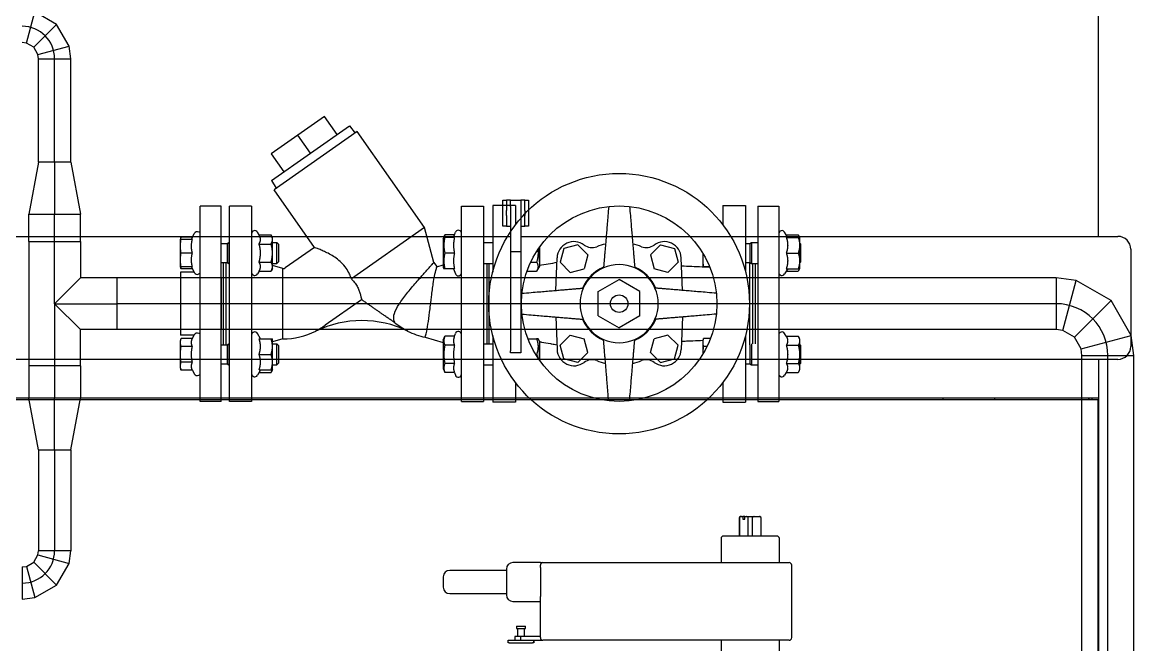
# Model space of a CAD drawing. Extents: x -681219 to -550379, y -242630 to -158199.
# Drawn here: x -577844 to -576986, y -225107 to -224626 of the extents above; entities that cross this region are included whole.
import ezdxf

# ---------------------------------------------------------------- set-up
doc = ezdxf.new("R2010")
doc.units = 0
doc.header["$LTSCALE"] = 1000
doc.linetypes.add('C2', pattern=[17, 14, -1, 1, -1])
doc.layers.get('0').update_dxf_attribs({"linetype": 'CONTINUOUS'})
for name, color, linetype in [('10', 1, 'CONTINUOUS'), ('24048800028', 7, 'CONTINUOUS'), ('C__USERS_YSV001_', 7, 'CONTINUOUS'), ('DOTE_油脂（绿）', 7, 'CONTINUOUS'), ('GZDH011001341', 7, 'CONTINUOUS'), ('GZDH011002691', 7, 'CONTINUOUS'), ('GZDH011002731', 7, 'CONTINUOUS'), ('GZDH011002781', 7, 'CONTINUOUS'), ('GZDH011002981', 7, 'CONTINUOUS'), ('GZDH011003011', 7, 'CONTINUOUS'), ('GZDH011003161', 7, 'CONTINUOUS'), ('GZDH011003171', 7, 'CONTINUOUS'), ('GZDH011031641', 7, 'CONTINUOUS'), ('PIPE-双管', 4, 'CONTINUOUS'), ('PIPE-油脂（绿）', 3, 'CONTINUOUS'), ('PIPE-给水', 3, 'CONTINUOUS'), ('SDZB011030081', 7, 'CONTINUOUS'), ('中心线', 4, 'C2')]:
    doc.layers.add(name, color=color, linetype=linetype)

# ---------------------------------------------------------------- blocks, each defined once
blk = doc.blocks.new('fushitu')
at = {"layer": '24048800028', "color": 7, "linetype": 'Continuous'}
for p, q in [((1701.6, -1406.5), (1660.6, -1406.5)), ((1658.6, -1408.5), (1658.6, -1427)), ((1703.6, -1427), (1703.6, -1408.5)), ((1492.87, -1433), (1449.1, -1433)), ((1492.87, -1432), (1492.87, -1452)), ((1519.1, -1427), (1497.87, -1427)), ((1519.1, -1427), (1504.1, -1427)), ((1519.1, -1427), (1521.1, -1427)), ((1519.1, -1430.82), (1519.1, -1429)), ((1519.1, -1430.82), (1519.1, -1442)), ((1521.1, -1427), (1524.1, -1427)), ((1524.1, -1427), (1662.65, -1427)), ((1662.65, -1427), (1663.19, -1427)), ((1663.19, -1427), (1708.63, -1427)), ((1708.63, -1427), (1711.1, -1427)), ((1713.1, -1485), (1713.1, -1429)), ((1444.1, -1438), (1444.1, -1446)), ((1519.1, -1442), (1519.1, -1453.18)), ((1449.1, -1451), (1492.87, -1451)), ((1497.87, -1457), (1519.1, -1457)), ((1519.1, -1485), (1519.1, -1453.18)), ((1500.6, -1476), (1507.6, -1476)), ((1500.6, -1476), (1500.6, -1478)), ((1507.6, -1478), (1507.6, -1476)), ((1504.1, -1484), (1499.23, -1484)), ((1499.23, -1484), (1499.23, -1487)), ((1500.6, -1478), (1507.6, -1478)), ((1501.41, -1478), (1501.41, -1484)), ((1519.1, -1484), (1504.1, -1484)), ((1504.1, -1487), (1504.1, -1484)), ((1506.79, -1484), (1506.79, -1478)), ((1494.1, -1489), (1494.1, -1487)), ((1494.1, -1487), (1495.1, -1487)), ((1495.1, -1489), (1494.1, -1489)), ((1495.1, -1487), (1513.1, -1487)), ((1495.1, -1489), (1513.1, -1489)), ((1513.1, -1487), (1514.1, -1487)), ((1514.1, -1489), (1513.1, -1489)), ((1514.1, -1487), (1521.1, -1487)), ((1514.1, -1489), (1514.1, -1487)), ((1514.1, -1487), (1514.1, -1489)), ((1514.1, -1489), (1514.1, -1489)), ((1524.1, -1487), (1521.1, -1487)), ((1662.65, -1487), (1524.1, -1487)), ((1658.6, -1487), (1658.6, -1497)), ((1663.19, -1487), (1662.65, -1487)), ((1708.63, -1487), (1663.19, -1487)), ((1703.6, -1497), (1703.6, -1487)), ((1711.1, -1487), (1708.63, -1487))]:
    blk.add_line(p, q, dxfattribs=at)
for centre, radius, start, end in [((1660.6, -1408.5), 2, 90, 180), ((1701.6, -1408.5), 2, 0, 90), ((1449.1, -1438), 5, 90, 180), ((1497.87, -1432), 5, 90, 180), ((1521.1, -1429), 2, 90, 180), ((1711.1, -1429), 2, 0, 90), ((1711.1, -1429), 2, 0, 90), ((1449.1, -1446), 5, 180, 270), ((1497.87, -1452), 5, 180, 270), ((1521.1, -1485), 2, 180, 270), ((1711.1, -1485), 2, 270, 0), ((1711.1, -1485), 2, 270, 0)]:
    blk.add_arc(centre, radius, start, end, dxfattribs=at)
at = {"layer": 'C__USERS_YSV001_', "color": 7, "linetype": 'Continuous'}
for p, q in [((1830, -1301), (1830, -1300)), ((1950, -1420), (1949.5, -1420))]:
    blk.add_line(p, q, dxfattribs=at)
at = {"layer": 'GZDH011001341', "color": 7, "linetype": 'Continuous'}
for p, q in [((1870, -1301), (1870, -1300)), ((1942, -1300), (1943, -1301)), ((1949.5, -1307.5), (1950, -1308)), ((1950, -1380), (1949.5, -1380))]:
    blk.add_line(p, q, dxfattribs=at)
at = {"layer": 'GZDH011002691', "color": 7, "linetype": 'Continuous'}
for p, q in [((50.5, -1301), (1949.5, -1301)), ((1949.5, -1301), (1949.5, -1307.8)), ((1949.5, -1307.8), (1949.5, -1800))]:
    blk.add_line(p, q, dxfattribs=at)
at = {"layer": 'GZDH011002731', "color": 7, "linetype": 'Continuous'}
for p, q in [((1490, -1155), (1490, -1147)), ((1490, -1147), (1493, -1147)), ((1496, -1147), (1493, -1147)), ((1493, -1147), (1493, -1155)), ((1507, -1147), (1504, -1147)), ((1507, -1147), (1510, -1147)), ((1507, -1155), (1507, -1147)), ((1510, -1147), (1510, -1155)), ((1490, -1159), (1490, -1155)), ((1493, -1159), (1493, -1155)), ((1507, -1155), (1507, -1159)), ((1510, -1155), (1510, -1159)), ((1490, -1167), (1490, -1159)), ((1493, -1167), (1490, -1167)), ((1493, -1159), (1493, -1167)), ((1493, -1167), (1496, -1167)), ((1504, -1167), (1507, -1167)), ((1507, -1167), (1507, -1159)), ((1510, -1167), (1507, -1167)), ((1510, -1159), (1510, -1167))]:
    blk.add_line(p, q, dxfattribs=at)
at = {"layer": 'GZDH011002781', "color": 7, "linetype": 'Continuous'}
blk.add_line((1950, -1175), (1950, -550), dxfattribs=at)
at = {"layer": 'GZDH011002981', "color": 7, "linetype": 'Continuous'}
for p, q in [((1950, -1270), (1950, -1295.5)), ((1950, -1295.5), (1950, -1300)), ((1950, -1300), (50, -1300))]:
    blk.add_line(p, q, dxfattribs=at)
at = {"layer": 'GZDH011003011', "color": 7, "linetype": 'Continuous'}
blk.add_line((1950, -1300), (1950, -1800), dxfattribs=at)
at = {"layer": 'GZDH011003161', "color": 7, "linetype": 'Continuous'}
for p, q in [((1496, -1152), (1496, -1147)), ((1496, -1147), (1504, -1147)), ((1504, -1147), (1504, -1152)), ((1496, -1152), (1496, -1187)), ((1504, -1152), (1504, -1187)), ((1496, -1187), (1496, -1263.39)), ((1504, -1187), (1496, -1187)), ((1504, -1187), (1504, -1263.39)), ((1496, -1265), (1496, -1263.39)), ((1504, -1265), (1496, -1265)), ((1504, -1263.39), (1504, -1265))]:
    blk.add_line(p, q, dxfattribs=at)
at = {"layer": 'GZDH011003171', "color": 7, "linetype": 'Continuous'}
for p, q in [((504, -1175), (1496, -1175)), ((1504, -1175), (1965, -1175)), ((1975, -1185), (1975, -1260)), ((1965, -1270), (35, -1270))]:
    blk.add_line(p, q, dxfattribs=at)
for centre, start, end in [((1965, -1185), 0, 90), ((1965, -1260), 270, 0)]:
    blk.add_arc(centre, 10, start, end, dxfattribs=at)
at = {"layer": 'GZDH011031641', "color": 7, "linetype": 'Continuous'}
for p, q in [((1945, -1301), (1945, -1300)), ((1950, -1303), (1949.5, -1303))]:
    blk.add_line(p, q, dxfattribs=at)
at = {"layer": 'SDZB011030081', "color": 7, "linetype": 'Continuous'}
for p, q in [((1672.6, -1392.5), (1672.6, -1406.5)), ((1672.74, -1392.5), (1672.74, -1406.5)), ((1674.25, -1391.5), (1673.6, -1391.5)), ((1674.25, -1391.5), (1675.44, -1391.5)), ((1676.86, -1391.5), (1675.44, -1391.5)), ((1675.44, -1391.5), (1675.44, -1393.5)), ((1675.44, -1393.5), (1676.86, -1393.5)), ((1676.86, -1391.5), (1678.05, -1391.5)), ((1676.86, -1393.5), (1676.86, -1391.5)), ((1678.05, -1391.5), (1684.15, -1391.5)), ((1679.56, -1406.5), (1679.56, -1392.5)), ((1682.64, -1392.5), (1682.64, -1406.5)), ((1684.15, -1391.5), (1687.95, -1391.5)), ((1687.95, -1391.5), (1688.6, -1391.5)), ((1689.46, -1406.5), (1689.46, -1392.5)), ((1689.6, -1406.5), (1689.6, -1392.5))]:
    blk.add_line(p, q, dxfattribs=at)
for centre, start, end in [((1673.6, -1392.5), 90, 180), ((1688.6, -1392.5), 0, 90)]:
    blk.add_arc(centre, 1, start, end, dxfattribs=at)
for points, knots in [([(1674.25, -1391.5), (1674.1, -1391.5), (1673.94, -1391.51), (1673.65, -1391.56), (1673.5, -1391.59), (1673.21, -1391.72), (1673.07, -1391.81), (1672.89, -1392.02), (1672.84, -1392.1), (1672.76, -1392.29), (1672.74, -1392.39), (1672.74, -1392.5)], [0, 0, 0, 0, 0.25, 0.25, 0.5, 0.5, 0.75, 0.75, 0.875, 0.875, 1, 1, 1, 1]), ([(1679.56, -1392.5), (1679.56, -1392.39), (1679.54, -1392.29), (1679.46, -1392.1), (1679.41, -1392.02), (1679.29, -1391.88), (1679.23, -1391.83), (1679.09, -1391.73), (1679.02, -1391.69), (1678.8, -1391.59), (1678.65, -1391.56), (1678.36, -1391.51), (1678.21, -1391.5), (1678.05, -1391.5)], [0, 0, 0, 0, 0.125, 0.125, 0.25, 0.25, 0.375, 0.375, 0.5, 0.5, 0.75, 0.75, 1, 1, 1, 1]), ([(1684.15, -1391.5), (1683.99, -1391.5), (1683.84, -1391.51), (1683.55, -1391.56), (1683.4, -1391.59), (1683.11, -1391.72), (1682.97, -1391.81), (1682.79, -1392.02), (1682.74, -1392.1), (1682.66, -1392.29), (1682.64, -1392.39), (1682.64, -1392.5)], [0, 0, 0, 0, 0.25, 0.25, 0.5, 0.5, 0.75, 0.75, 0.875, 0.875, 1, 1, 1, 1]), ([(1689.46, -1392.5), (1689.46, -1392.39), (1689.44, -1392.29), (1689.36, -1392.1), (1689.31, -1392.02), (1689.19, -1391.88), (1689.13, -1391.83), (1688.99, -1391.73), (1688.92, -1391.69), (1688.7, -1391.59), (1688.55, -1391.56), (1688.26, -1391.51), (1688.1, -1391.5), (1687.95, -1391.5)], [0, 0, 0, 0, 0.125, 0.125, 0.25, 0.25, 0.375, 0.375, 0.5, 0.5, 0.75, 0.75, 1, 1, 1, 1])]:
    blk.add_open_spline(points, degree=3, knots=knots, dxfattribs=at)
blk = doc.blocks.new('24SE')
at = {"layer": '10', "color": 0}
for p, q in [((-547972.48, -184390.59), (-547993.09, -184405.02)), ((-547962.67, -184404.6), (-547972.48, -184390.59)), ((-548013.38, -184440.11), (-547953.17, -184397.95)), ((-547947.09, -184402.29), (-548011.38, -184447.31)), ((-547953.17, -184397.95), (-547948.82, -184403.5)), ((-547895.18, -184476.42), (-547947.09, -184402.29)), ((-547993.09, -184405.02), (-548013.69, -184419.44)), ((-547983.27, -184419.03), (-547993.09, -184405.02)), ((-548013.69, -184419.44), (-548003.88, -184433.46)), ((-548013.38, -184440.11), (-548009.65, -184446.09)), ((-547980.26, -184491.75), (-548011.38, -184447.31)), ((-548068.43, -184610.71), (-548068.43, -184459.78)), ((-548052.33, -184459.78), (-548068.43, -184459.78)), ((-548052.33, -184610.71), (-548052.33, -184459.78)), ((-548045.79, -184610.71), (-548045.79, -184459.78)), ((-548028.68, -184459.78), (-548045.79, -184459.78)), ((-548028.68, -184459.78), (-548028.68, -184610.71)), ((-547866.68, -184610.71), (-547866.68, -184459.78)), ((-547866.68, -184459.78), (-547849.58, -184459.78)), ((-547849.58, -184459.78), (-547849.58, -184610.71)), ((-547842.53, -184459.28), (-547842.53, -184510.78)), ((-547824.92, -184459.28), (-547842.53, -184459.28)), ((-547824.92, -184459.28), (-547824.92, -184474.21)), ((-547664.94, -184459.28), (-547664.94, -184474.21)), ((-547664.94, -184459.28), (-547647.33, -184459.28)), ((-547647.33, -184459.28), (-547647.33, -184510.78)), ((-547637.77, -184459.78), (-547637.77, -184610.71)), ((-547637.77, -184459.78), (-547621.67, -184459.78)), ((-547621.67, -184459.78), (-547621.67, -184610.71)), ((-548075.15, -184485.55), (-548073.03, -184481)), ((-548068.43, -184480.01), (-548069.51, -184480.01)), ((-548022.9, -184482.17), (-548024.17, -184479.96)), ((-547895.18, -184476.42), (-547951.68, -184515.99)), ((-547887.97, -184503.33), (-547895.18, -184476.42)), ((-547872.8, -184484.04), (-547871.37, -184480.09)), ((-547866.68, -184480.01), (-547866.86, -184480.01)), ((-547614.81, -184484.04), (-547617.16, -184479.96)), ((-548083.62, -184485.55), (-548083.18, -184483.91)), ((-548083.62, -184490.83), (-548083.62, -184485.55)), ((-548074.39, -184483.91), (-548083.18, -184483.91)), ((-548074.39, -184485.55), (-548083.18, -184485.55)), ((-548052.33, -184488.68), (-548047.52, -184488.68)), ((-548047.52, -184488.68), (-548046.29, -184488.06)), ((-548047.52, -184488.68), (-548047.52, -184503.54)), ((-548046.29, -184488.06), (-548046.29, -184504.16)), ((-548046.29, -184488.06), (-548045.79, -184488.06)), ((-548022.9, -184482.17), (-548013.66, -184482.17)), ((-548022.9, -184489.14), (-548013.66, -184489.14)), ((-548012.58, -184484.04), (-548013.66, -184482.17)), ((-548012.58, -184485.66), (-548012.58, -184484.04)), ((-548012.58, -184496.11), (-548012.58, -184485.66)), ((-548012.58, -184488.06), (-548009.29, -184488.06)), ((-548009.29, -184504.16), (-548009.29, -184488.06)), ((-548008.05, -184489.3), (-548009.29, -184488.06)), ((-548008.05, -184489.3), (-548008.05, -184502.93)), ((-547880.87, -184485.25), (-547880.31, -184484.04)), ((-547880.87, -184485.25), (-547880.87, -184506.98)), ((-547880.31, -184484.04), (-547879.43, -184482.17)), ((-547880.31, -184484.04), (-547879.43, -184484.04)), ((-547872.12, -184482.17), (-547879.43, -184482.17)), ((-547872.12, -184484.04), (-547879.43, -184484.04)), ((-547849.58, -184488.06), (-547842.53, -184488.06)), ((-547776.94, -184489.72), (-547787.6, -184492.58)), ((-547769.13, -184497.52), (-547776.94, -184489.72)), ((-547720.73, -184497.52), (-547712.92, -184489.72)), ((-547712.92, -184489.72), (-547702.26, -184492.58)), ((-547647.33, -184488.68), (-547644.03, -184488.68)), ((-547644.03, -184488.68), (-547642.8, -184488.06)), ((-547644.03, -184488.68), (-547644.03, -184503.54)), ((-547642.8, -184488.06), (-547642.8, -184504.16)), ((-547642.8, -184488.06), (-547637.77, -184488.06)), ((-547615.89, -184482.17), (-547606.65, -184482.17)), ((-547615.89, -184484.04), (-547606.65, -184484.04)), ((-547605.57, -184484.04), (-547606.65, -184482.17)), ((-547605.57, -184484.04), (-547605.57, -184490.08)), ((-547604.56, -184489.3), (-547605.57, -184488.29)), ((-547605.57, -184490.08), (-547605.57, -184502.15)), ((-547604.56, -184502.93), (-547604.56, -184489.3)), ((-548083.62, -184501.4), (-548083.62, -184490.83)), ((-548074.39, -184496.11), (-548083.18, -184496.11)), ((-548012.58, -184506.57), (-548012.58, -184496.11)), ((-547980.26, -184491.75), (-548002.8, -184507.53)), ((-547872.12, -184496.11), (-547879.43, -184496.11)), ((-547806.51, -184491.62), (-547806.51, -184506.38)), ((-547806.31, -184502.93), (-547806.31, -184491.34)), ((-547787.6, -184492.58), (-547790.45, -184503.24)), ((-547769.13, -184497.52), (-547771.99, -184508.19)), ((-547720.73, -184497.52), (-547717.87, -184508.19)), ((-547702.26, -184492.58), (-547699.4, -184503.24)), ((-547680.13, -184501.4), (-547680.13, -184496.57)), ((-547615.89, -184496.11), (-547606.65, -184496.11)), ((-548083.62, -184506.68), (-548083.62, -184501.4)), ((-548083.62, -184506.68), (-548083.18, -184508.31)), ((-548074.39, -184506.68), (-548083.18, -184506.68)), ((-548075.15, -184506.68), (-548073.03, -184511.22)), ((-548052.33, -184503.54), (-548047.52, -184503.54)), ((-548050.31, -184566.95), (-548050.31, -184503.54)), ((-548048.3, -184566.95), (-548048.3, -184503.54)), ((-548047.52, -184503.54), (-548046.29, -184504.16)), ((-548046.29, -184504.16), (-548045.79, -184504.16)), ((-548022.9, -184503.08), (-548013.66, -184503.08)), ((-548012.58, -184504.16), (-548009.29, -184504.16)), ((-548004.53, -184508.08), (-548012.58, -184505.74)), ((-548012.58, -184508.19), (-548012.58, -184506.57)), ((-548008.05, -184502.93), (-548009.29, -184504.16)), ((-547887.97, -184503.33), (-547885.85, -184506.36)), ((-547885.62, -184506.66), (-547880.87, -184505.25)), ((-547880.87, -184506.98), (-547880.31, -184508.19)), ((-547849.58, -184504.16), (-547842.53, -184504.16)), ((-547847.06, -184504.16), (-547847.06, -184566.33)), ((-547845.55, -184504.16), (-547845.55, -184566.33)), ((-547813.2, -184503.08), (-547808.63, -184503.08)), ((-547806.51, -184506.38), (-547808.63, -184510.05)), ((-547806.31, -184502.93), (-547806.51, -184503.13)), ((-547793.86, -184524.98), (-547792.86, -184499.86)), ((-547790.45, -184503.24), (-547782.65, -184511.04)), ((-547699.4, -184503.24), (-547707.21, -184511.04)), ((-547695.99, -184524.98), (-547697, -184499.86)), ((-547680.13, -184506.68), (-547680.13, -184501.4)), ((-547680.13, -184506.68), (-547680.05, -184506.97)), ((-547675.08, -184506.68), (-547679.69, -184506.68)), ((-547647.33, -184503.54), (-547644.03, -184503.54)), ((-547644.31, -184503.54), (-547644.31, -184566.95)), ((-547644.03, -184503.54), (-547642.8, -184504.16)), ((-547642.8, -184504.16), (-547637.77, -184504.16)), ((-547642.04, -184504.16), (-547642.04, -184566.33)), ((-547639.78, -184504.16), (-547639.78, -184566.33)), ((-547605.57, -184502.15), (-547605.57, -184508.19)), ((-547604.56, -184502.93), (-547605.57, -184503.93)), ((-548083.52, -184510.94), (-548083.52, -184559.54)), ((-548073.16, -184510.94), (-548083.52, -184510.94)), ((-548083.52, -184510.94), (-548083.52, -184559.54)), ((-548074.39, -184508.31), (-548083.18, -184508.31)), ((-548068.43, -184512.21), (-548069.51, -184512.21)), ((-548022.9, -184510.05), (-548024.17, -184512.26)), ((-548022.9, -184510.05), (-548013.66, -184510.05)), ((-548012.58, -184508.19), (-548013.66, -184510.05)), ((-548004.53, -184562.41), (-548004.53, -184508.08)), ((-547879.43, -184508.19), (-547880.31, -184508.19)), ((-547872.12, -184508.19), (-547879.43, -184508.19)), ((-547872.8, -184508.19), (-547871.37, -184512.13)), ((-547866.68, -184512.21), (-547866.86, -184512.21)), ((-547816.07, -184510.05), (-547808.63, -184510.05)), ((-547782.65, -184511.04), (-547771.99, -184508.19)), ((-547707.21, -184511.04), (-547717.87, -184508.19)), ((-547614.81, -184508.19), (-547617.16, -184512.26)), ((-547615.89, -184508.19), (-547606.65, -184508.19)), ((-547615.89, -184510.05), (-547606.65, -184510.05)), ((-547605.57, -184508.19), (-547606.65, -184510.05)), ((-547761.03, -184525.95), (-547744.93, -184516.65)), ((-547728.83, -184525.95), (-547744.93, -184516.65)), ((-547943.76, -184532.16), (-547971.81, -184551.79)), ((-547761.03, -184544.54), (-547761.03, -184525.95)), ((-547728.83, -184544.54), (-547728.83, -184525.95)), ((-547793.86, -184545.51), (-547792.86, -184570.63)), ((-547761.03, -184544.54), (-547744.93, -184553.83)), ((-547728.83, -184544.54), (-547744.93, -184553.83)), ((-547695.99, -184545.51), (-547697, -184570.63)), ((-548068.43, -184558.28), (-548069.51, -184558.28)), ((-548021.82, -184562.3), (-548024.17, -184558.23)), ((-547979.21, -184556.52), (-547979.21, -184556.18)), ((-547908.24, -184556.12), (-547908.24, -184556.46)), ((-547872.12, -184560.43), (-547871.37, -184558.36)), ((-547615.89, -184560.43), (-547617.16, -184558.23)), ((-548083.62, -184563.81), (-548083.18, -184562.18)), ((-548083.62, -184565.23), (-548083.62, -184563.81)), ((-548083.62, -184574.38), (-548083.62, -184565.23)), ((-548073.16, -184559.54), (-548083.52, -184559.54)), ((-548074.39, -184562.18), (-548083.18, -184562.18)), ((-548074.39, -184562.18), (-548073.03, -184559.27)), ((-548052.33, -184566.95), (-548047.52, -184566.95)), ((-548047.52, -184566.95), (-548046.29, -184566.33)), ((-548047.52, -184566.95), (-548047.52, -184581.81)), ((-548046.29, -184566.33), (-548046.29, -184582.43)), ((-548046.29, -184566.33), (-548045.79, -184566.33)), ((-548022.9, -184562.3), (-548013.66, -184562.3)), ((-548012.58, -184568.34), (-548012.58, -184562.3)), ((-548004.53, -184562.41), (-548012.58, -184564.75)), ((-548012.58, -184566.33), (-548009.29, -184566.33)), ((-548009.29, -184582.43), (-548009.29, -184566.33)), ((-548008.05, -184567.56), (-548009.29, -184566.33)), ((-548008.05, -184567.56), (-548008.05, -184581.19)), ((-547894.68, -184561.14), (-547880.87, -184565.24)), ((-547880.87, -184563.51), (-547879.43, -184560.43)), ((-547880.87, -184563.51), (-547880.87, -184585.24)), ((-547872.12, -184560.43), (-547879.43, -184560.43)), ((-547872.12, -184567.41), (-547879.43, -184567.41)), ((-547849.58, -184566.33), (-547842.53, -184566.33)), ((-547842.53, -184559.71), (-547842.53, -184611.21)), ((-547815.38, -184562.3), (-547808.63, -184562.3)), ((-547807.56, -184562.3), (-547808.63, -184562.3)), ((-547806.51, -184564.11), (-547807.56, -184562.3)), ((-547806.51, -184564.11), (-547806.51, -184578.87)), ((-547806.31, -184567.56), (-547806.51, -184567.36)), ((-547806.31, -184579.15), (-547806.31, -184567.56)), ((-547790.45, -184567.25), (-547782.65, -184559.45)), ((-547787.6, -184577.91), (-547790.45, -184567.25)), ((-547782.65, -184559.45), (-547771.99, -184562.3)), ((-547769.13, -184572.97), (-547771.99, -184562.3)), ((-547720.73, -184572.97), (-547717.87, -184562.3)), ((-547707.21, -184559.45), (-547717.87, -184562.3)), ((-547699.4, -184567.25), (-547707.21, -184559.45)), ((-547702.26, -184577.91), (-547699.4, -184567.25)), ((-547680.13, -184563.81), (-547679.69, -184562.18)), ((-547680.13, -184565.23), (-547680.13, -184563.81)), ((-547680.13, -184573.92), (-547680.13, -184565.23)), ((-547674.43, -184562.18), (-547679.69, -184562.18)), ((-547647.33, -184559.71), (-547647.33, -184611.21)), ((-547644.03, -184566.95), (-547644.03, -184581.81)), ((-547642.8, -184566.33), (-547642.8, -184582.43)), ((-547615.89, -184560.43), (-547606.65, -184560.43)), ((-547615.89, -184567.41), (-547606.65, -184567.41)), ((-547605.57, -184562.3), (-547606.65, -184560.43)), ((-547605.57, -184562.3), (-547605.57, -184563.92)), ((-547605.57, -184563.92), (-547605.57, -184574.38)), ((-547604.56, -184567.56), (-547605.57, -184566.56)), ((-547604.56, -184581.19), (-547604.56, -184567.56)), ((-548083.62, -184583.53), (-548083.62, -184574.38)), ((-548074.39, -184568.28), (-548083.18, -184568.28)), ((-548022.9, -184574.38), (-548013.66, -184574.38)), ((-548012.58, -184580.41), (-548012.58, -184568.34)), ((-547809.46, -184574.38), (-547808.63, -184574.38)), ((-547769.13, -184572.97), (-547776.94, -184580.77)), ((-547720.73, -184572.97), (-547712.92, -184580.77)), ((-547677.08, -184568.28), (-547679.69, -184568.28)), ((-547605.57, -184574.38), (-547605.57, -184584.83)), ((-548083.62, -184584.94), (-548083.62, -184583.53)), ((-548074.39, -184580.48), (-548083.18, -184580.48)), ((-548052.33, -184581.81), (-548047.52, -184581.81)), ((-548047.52, -184581.81), (-548046.29, -184582.43)), ((-548046.29, -184582.43), (-548045.79, -184582.43)), ((-548012.58, -184586.45), (-548012.58, -184580.41)), ((-548012.58, -184582.43), (-548009.29, -184582.43)), ((-548008.05, -184581.19), (-548009.29, -184582.43)), ((-547872.12, -184581.35), (-547879.43, -184581.35)), ((-547849.58, -184582.43), (-547842.53, -184582.43)), ((-547776.94, -184580.77), (-547787.6, -184577.91)), ((-547712.92, -184580.77), (-547702.26, -184577.91)), ((-547647.33, -184581.81), (-547644.03, -184581.81)), ((-547644.03, -184581.81), (-547642.8, -184582.43)), ((-547642.8, -184582.43), (-547637.77, -184582.43)), ((-547615.89, -184581.35), (-547606.65, -184581.35)), ((-547604.56, -184581.19), (-547605.57, -184582.2)), ((-547605.57, -184584.83), (-547605.57, -184586.45)), ((-548083.62, -184584.94), (-548083.18, -184586.58)), ((-548074.39, -184586.58), (-548083.18, -184586.58)), ((-548074.39, -184586.58), (-548073.03, -184589.48)), ((-548068.43, -184590.48), (-548069.51, -184590.48)), ((-548021.82, -184586.45), (-548024.17, -184590.53)), ((-548022.9, -184586.45), (-548013.66, -184586.45)), ((-548022.9, -184588.32), (-548013.66, -184588.32)), ((-548012.58, -184586.45), (-548013.66, -184588.32)), ((-547880.87, -184585.24), (-547879.43, -184588.32)), ((-547872.12, -184588.32), (-547879.43, -184588.32)), ((-547872.12, -184588.32), (-547871.37, -184590.4)), ((-547615.89, -184588.32), (-547617.16, -184590.53)), ((-547615.89, -184588.32), (-547606.65, -184588.32)), ((-547605.57, -184586.45), (-547606.65, -184588.32)), ((-547824.92, -184596.28), (-547824.92, -184611.21)), ((-547664.94, -184596.28), (-547664.94, -184611.21)), ((-548052.33, -184610.71), (-548068.43, -184610.71)), ((-548028.68, -184610.71), (-548045.79, -184610.71)), ((-547866.68, -184610.71), (-547849.58, -184610.71)), ((-547824.92, -184611.21), (-547842.53, -184611.21)), ((-547664.94, -184611.21), (-547647.33, -184611.21)), ((-547637.77, -184610.71), (-547621.67, -184610.71))]:
    blk.add_line(p, q, dxfattribs=at)
for radius in [100.62, 75.47, 6.79]:
    blk.add_circle((-547744.93, -184535.24), radius, dxfattribs=at)
for centre, radius, start, end in [((-548070.84, -184482.03), 2.41, 56.44269, 155), ((-548026.27, -184481.17), 2.41, 30, 180), ((-547869.1, -184480.92), 2.41, 22.02431, 160), ((-547619.25, -184481.17), 2.41, 30, 180), ((-547779.79, -184500.38), 13.08, 53.13617, 177.71864), ((-547765.91, -184481.87), 10.06, 233.13617, 291.45637), ((-547744.93, -184535.24), 47.29, 102.83758, 111.45637), ((-547744.93, -184535.24), 47.29, 68.54363, 77.16242), ((-547723.95, -184481.87), 10.06, 248.54363, 306.86383), ((-547710.07, -184500.38), 13.08, 2.28136, 126.86383), ((-548004.53, -184505.06), 3.02, 270, 305), ((-547882.55, -184504.05), 4.02, 215, 220.37785), ((-547744.93, -184535.24), 30.69, 113.0708, 156.9292), ((-547744.93, -184535.24), 30.19, 113.57818, 156.42182), ((-547744.93, -184535.24), 30.19, 66.42182, 113.57818), ((-547744.93, -184535.24), 30.69, 23.0708, 66.9292), ((-547744.93, -184535.24), 30.19, 23.57818, 66.42182), ((-548070.84, -184510.2), 2.41, 205, 303.55731), ((-548026.27, -184511.05), 2.41, 180, 330), ((-547869.1, -184511.31), 2.41, 200, 337.97569), ((-547619.25, -184511.05), 2.41, 180, 330), ((-547744.93, -184535.24), 30.19, 156.42182, 203.57818), ((-547744.93, -184535.24), 30.19, 336.42182, 23.57818), ((-547943.66, -184628.74), 80.5, 63.89203, 116.20477), ((-547882.55, -184504.05), 58.06, 232.63052, 243.74696), ((-547744.93, -184535.24), 30.69, 203.0708, 246.9292), ((-547744.93, -184535.24), 30.19, 203.57818, 246.42182), ((-547744.93, -184535.24), 30.69, 293.0708, 336.9292), ((-547744.93, -184535.24), 30.19, 293.57818, 336.42182), ((-548070.84, -184560.29), 2.41, 56.44269, 155), ((-548026.27, -184559.44), 2.41, 30, 180), ((-548004.53, -184505.06), 57.35, 270, 296.20477), ((-548004.53, -184505.06), 57.05, 296.35304, 305), ((-547882.55, -184504.05), 58.36, 243.89203, 258.01116), ((-547869.1, -184559.18), 2.41, 0, 160), ((-547619.25, -184559.44), 2.41, 30, 180), ((-547744.93, -184535.24), 30.19, 246.42182, 293.57818), ((-547779.79, -184570.11), 13.08, 182.28136, 306.86383), ((-547710.07, -184570.11), 13.08, 233.13617, 357.71864), ((-547765.91, -184588.62), 10.06, 68.54363, 126.86383), ((-547744.93, -184535.24), 47.29, 248.54363, 257.16242), ((-547744.93, -184535.24), 47.29, 282.83758, 291.45637), ((-547723.95, -184588.62), 10.06, 53.13617, 111.45637), ((-548070.84, -184588.46), 2.41, 205, 303.55731), ((-548026.27, -184589.32), 2.41, 180, 330), ((-547869.1, -184589.57), 2.41, 200, 0), ((-547619.25, -184589.32), 2.41, 180, 330)]:
    blk.add_arc(centre, radius, start, end, dxfattribs=at)
for points, weights in [([(-547752.98, -184460.21), (-547755.85, -184494.04), (-547757, -184507.58)], [1.02744984684, 1.26950365713, 1.2509960118]), ([(-547736.88, -184460.21), (-547734, -184494.04), (-547732.85, -184507.58)], [1.02740153488, 1.26945956516, 1.25096793703]), ([(-548083.18, -184485.55), (-548083.62, -184485.55), (-548083.62, -184485.55)], [1, 1.0379548493, 1]), ([(-548083.62, -184490.83), (-548083.62, -184488.38), (-548083.18, -184485.55)], [1, 1.0379548493, 1]), ([(-548083.52, -184485.55), (-548083.41, -184484.77), (-548083.18, -184483.91)], [1.01895290532, 1.01965956375, 1]), ([(-548074.39, -184496.11), (-548075.81, -184490.83), (-548074.39, -184485.55)], [1.12773526988, 1.30219652328, 1.12773526988]), ([(-548021.82, -184485.66), (-548021.82, -184484.04), (-548022.9, -184482.17)], [1, 1.05584498541, 1.0347689745]), ([(-548022.9, -184489.14), (-548021.82, -184487.27), (-548021.82, -184485.66)], [1.0347689745, 1.05584498541, 1]), ([(-548021.82, -184496.11), (-548021.82, -184492.88), (-548022.9, -184489.14)], [1, 1.05584498541, 1.0347689745]), ([(-548012.58, -184485.66), (-548012.58, -184484.04), (-548013.66, -184482.17)], [1, 1.0379548493, 1]), ([(-548013.66, -184489.14), (-548012.58, -184487.27), (-548012.58, -184485.66)], [1, 1.0379548493, 1]), ([(-548012.58, -184496.11), (-548012.58, -184492.88), (-548013.66, -184489.14)], [1, 1.0379548493, 1]), ([(-547879.43, -184484.04), (-547881.06, -184490.08), (-547879.43, -184496.11)], [1, 1.15470053838, 1]), ([(-547879.43, -184482.17), (-547879.89, -184483.15), (-547880.11, -184484.04)], [1, 1.03934546673, 1.0586772248]), ([(-547872.12, -184484.04), (-547873.39, -184490.08), (-547872.12, -184496.11)], [1.0798425677, 1.24689479429, 1.0798425677]), ([(-547615.89, -184484.04), (-547614.81, -184487.27), (-547614.81, -184490.08)], [1.0347689745, 1.05584498541, 1]), ([(-547614.81, -184490.08), (-547614.81, -184492.88), (-547615.89, -184496.11)], [1, 1.05584498541, 1.0347689745]), ([(-547606.65, -184482.17), (-547606.08, -184483.15), (-547605.82, -184484.04)], [1, 1.01965956375, 1.01895290532]), ([(-547606.65, -184484.04), (-547605.57, -184487.27), (-547605.57, -184490.08)], [1, 1.0379548493, 1]), ([(-547605.57, -184484.04), (-547605.57, -184484.04), (-547606.65, -184484.04)], [1, 1.0379548493, 1]), ([(-547605.57, -184490.08), (-547605.57, -184492.88), (-547606.65, -184496.11)], [1, 1.0379548493, 1]), ([(-548083.18, -184496.11), (-548083.62, -184493.28), (-548083.62, -184490.83)], [1, 1.0379548493, 1]), ([(-548083.62, -184501.4), (-548083.62, -184498.94), (-548083.18, -184496.11)], [1, 1.0379548493, 1]), ([(-548074.39, -184506.68), (-548075.81, -184501.4), (-548074.39, -184496.11)], [1.12773526988, 1.30219652328, 1.12773526988]), ([(-548022.9, -184503.08), (-548021.82, -184499.35), (-548021.82, -184496.11)], [1.0347689745, 1.05584498541, 1]), ([(-548013.66, -184503.08), (-548012.58, -184499.35), (-548012.58, -184496.11)], [1, 1.0379548493, 1]), ([(-547879.43, -184496.11), (-547881.06, -184502.15), (-547879.43, -184508.19)], [1, 1.15470053838, 1]), ([(-547872.12, -184496.11), (-547873.39, -184502.15), (-547872.12, -184508.19)], [1.0798425677, 1.24689479429, 1.0798425677]), ([(-547807.73, -184493.4), (-547807.15, -184497.95), (-547808.63, -184503.08)], [1.06406060132, 1.10941207493, 1]), ([(-547680.13, -184501.4), (-547680.13, -184499.34), (-547679.83, -184497.07)], [1, 1.03157678824, 1.01061254028]), ([(-547615.89, -184496.11), (-547614.81, -184499.35), (-547614.81, -184502.15)], [1.0347689745, 1.05584498541, 1]), ([(-547606.65, -184496.11), (-547605.57, -184499.35), (-547605.57, -184502.15)], [1, 1.0379548493, 1]), ([(-548083.18, -184506.68), (-548083.62, -184503.85), (-548083.62, -184501.4)], [1, 1.0379548493, 1]), ([(-548083.62, -184506.68), (-548083.62, -184506.68), (-548083.18, -184506.68)], [1, 1.0379548493, 1]), ([(-548083.18, -184508.31), (-548083.41, -184507.45), (-548083.52, -184506.68)], [1, 1.01965956375, 1.01895290532]), ([(-548021.82, -184506.57), (-548021.82, -184504.95), (-548022.9, -184503.08)], [1, 1.05584498541, 1.0347689745]), ([(-548022.9, -184510.05), (-548021.82, -184508.19), (-548021.82, -184506.57)], [1.0347689745, 1.05584498541, 1]), ([(-548012.58, -184506.57), (-548012.58, -184504.95), (-548013.66, -184503.08)], [1, 1.0379548493, 1]), ([(-548013.66, -184510.05), (-548012.58, -184508.19), (-548012.58, -184506.57)], [1, 1.0379548493, 1]), ([(-547808.63, -184503.08), (-547806.62, -184506.57), (-547808.63, -184510.05)], [1, 1.15470053838, 1]), ([(-547679.69, -184506.68), (-547680.13, -184503.85), (-547680.13, -184501.4)], [1, 1.0379548493, 1]), ([(-547680.13, -184506.68), (-547680.13, -184506.68), (-547679.69, -184506.68)], [1, 1.0379548493, 1]), ([(-547679.98, -184506.97), (-547680.01, -184506.82), (-547680.03, -184506.68)], [1.01848330075, 1.01908749548, 1.01895290532]), ([(-547614.81, -184502.15), (-547614.81, -184504.95), (-547615.89, -184508.19)], [1, 1.05584498541, 1.0347689745]), ([(-547605.57, -184502.15), (-547605.57, -184504.95), (-547606.65, -184508.19)], [1, 1.0379548493, 1]), ([(-547606.65, -184508.19), (-547605.57, -184508.19), (-547605.57, -184508.19)], [1, 1.0379548493, 1]), ([(-547605.82, -184508.19), (-547606.08, -184509.07), (-547606.65, -184510.05)], [1.01895290532, 1.01965956375, 1]), ([(-547819.96, -184527.19), (-547786.13, -184524.32), (-547772.6, -184523.17)], [1.02740153486, 1.26945956515, 1.25096793702]), ([(-547669.89, -184527.19), (-547703.73, -184524.32), (-547717.26, -184523.17)], [1.02740153486, 1.26945956515, 1.25096793702]), ([(-547917.79, -184550.2), (-547928.18, -184543.01), (-547943.76, -184532.16)], [1.12861012773, 1.15456457929, 1.1340774817]), ([(-547819.96, -184543.3), (-547786.13, -184546.17), (-547772.6, -184547.32)], [1.02744984682, 1.26950365711, 1.25099601179]), ([(-547669.89, -184543.3), (-547703.73, -184546.17), (-547717.26, -184547.32)], [1.02740153486, 1.26945956515, 1.25096793702]), ([(-548083.62, -184565.23), (-548083.62, -184563.81), (-548083.18, -184562.18)], [1, 1.0379548493, 1]), ([(-548083.18, -184568.28), (-548083.62, -184566.64), (-548083.62, -184565.23)], [1, 1.0379548493, 1]), ([(-548074.39, -184568.28), (-548075.81, -184565.23), (-548074.39, -184562.18)], [1.12773526988, 1.30219652328, 1.12773526988]), ([(-548021.82, -184568.34), (-548021.82, -184565.54), (-548022.9, -184562.3)], [1, 1.05584498541, 1.0347689745]), ([(-548012.58, -184568.34), (-548012.58, -184565.54), (-548013.66, -184562.3)], [1, 1.0379548493, 1]), ([(-548013.66, -184562.3), (-548012.58, -184562.3), (-548012.58, -184562.3)], [1, 1.0379548493, 1]), ([(-547879.43, -184560.43), (-547881.06, -184563.92), (-547879.43, -184567.41)], [1, 1.15470053838, 1]), ([(-547879.43, -184567.41), (-547881.06, -184574.38), (-547879.43, -184581.35)], [1, 1.15470053838, 1]), ([(-547872.12, -184560.43), (-547873.39, -184563.92), (-547872.12, -184567.41)], [1.0798425677, 1.24689479429, 1.0798425677]), ([(-547872.12, -184567.41), (-547873.39, -184574.38), (-547872.12, -184581.35)], [1.0798425677, 1.24689479429, 1.0798425677]), ([(-547808.63, -184562.3), (-547806.62, -184568.34), (-547808.63, -184574.38)], [1, 1.15470053838, 1]), ([(-547752.98, -184610.28), (-547755.85, -184576.45), (-547757, -184562.91)], [1.02740153486, 1.26945956515, 1.25096793702]), ([(-547736.88, -184610.28), (-547734, -184576.45), (-547732.85, -184562.91)], [1.02740153487, 1.26945956515, 1.25096793702]), ([(-547680.13, -184565.23), (-547680.13, -184563.81), (-547679.69, -184562.18)], [1, 1.0379548493, 1]), ([(-547679.69, -184568.28), (-547680.13, -184566.64), (-547680.13, -184565.23)], [1, 1.0379548493, 1]), ([(-547615.89, -184560.43), (-547614.81, -184562.3), (-547614.81, -184563.92)], [1.0347689745, 1.05584498541, 1]), ([(-547614.81, -184563.92), (-547614.81, -184565.54), (-547615.89, -184567.41)], [1, 1.05584498541, 1.0347689745]), ([(-547615.89, -184567.41), (-547614.81, -184571.14), (-547614.81, -184574.38)], [1.0347689745, 1.05584498541, 1]), ([(-547606.65, -184560.43), (-547605.57, -184562.3), (-547605.57, -184563.92)], [1, 1.0379548493, 1]), ([(-547605.57, -184563.92), (-547605.57, -184565.54), (-547606.65, -184567.41)], [1, 1.0379548493, 1]), ([(-547606.65, -184567.41), (-547605.57, -184571.14), (-547605.57, -184574.38)], [1, 1.0379548493, 1]), ([(-548083.62, -184574.38), (-548083.62, -184571.55), (-548083.18, -184568.28)], [1, 1.0379548493, 1]), ([(-548083.18, -184580.48), (-548083.62, -184577.21), (-548083.62, -184574.38)], [1, 1.0379548493, 1]), ([(-548074.39, -184580.48), (-548075.81, -184574.38), (-548074.39, -184568.28)], [1.12773526988, 1.30219652328, 1.12773526988]), ([(-548022.9, -184574.38), (-548021.82, -184571.14), (-548021.82, -184568.34)], [1.0347689745, 1.05584498541, 1]), ([(-548021.82, -184580.41), (-548021.82, -184577.61), (-548022.9, -184574.38)], [1, 1.05584498541, 1.0347689745]), ([(-548013.66, -184574.38), (-548012.58, -184571.14), (-548012.58, -184568.34)], [1, 1.0379548493, 1]), ([(-548012.58, -184580.41), (-548012.58, -184577.61), (-548013.66, -184574.38)], [1, 1.0379548493, 1]), ([(-547808.63, -184574.38), (-547808.23, -184575.6), (-547807.98, -184576.72)], [1, 1.02781591026, 1.04562894823]), ([(-547680.13, -184573.92), (-547680.1, -184571.3), (-547679.69, -184568.28)], [1.00546783202, 1.03498921019, 1]), ([(-547614.81, -184574.38), (-547614.81, -184577.61), (-547615.89, -184581.35)], [1, 1.05584498541, 1.0347689745]), ([(-547605.57, -184574.38), (-547605.57, -184577.61), (-547606.65, -184581.35)], [1, 1.0379548493, 1]), ([(-548083.62, -184583.53), (-548083.62, -184582.11), (-548083.18, -184580.48)], [1, 1.0379548493, 1]), ([(-548083.18, -184586.58), (-548083.62, -184584.94), (-548083.62, -184583.53)], [1, 1.0379548493, 1]), ([(-548074.39, -184586.58), (-548075.81, -184583.53), (-548074.39, -184580.48)], [1.12773526988, 1.30219652328, 1.12773526988]), ([(-548022.9, -184586.45), (-548021.82, -184583.22), (-548021.82, -184580.41)], [1.0347689745, 1.05584498541, 1]), ([(-548013.66, -184586.45), (-548012.58, -184583.22), (-548012.58, -184580.41)], [1, 1.0379548493, 1]), ([(-547879.43, -184581.35), (-547881.06, -184584.83), (-547879.43, -184588.32)], [1, 1.15470053838, 1]), ([(-547872.12, -184581.35), (-547873.39, -184584.83), (-547872.12, -184588.32)], [1.0798425677, 1.24689479429, 1.0798425677]), ([(-547615.89, -184581.35), (-547614.81, -184583.22), (-547614.81, -184584.83)], [1.0347689745, 1.05584498541, 1]), ([(-547614.81, -184584.83), (-547614.81, -184586.45), (-547615.89, -184588.32)], [1, 1.05584498541, 1.0347689745]), ([(-547606.65, -184581.35), (-547605.57, -184583.22), (-547605.57, -184584.83)], [1, 1.0379548493, 1]), ([(-547605.57, -184584.83), (-547605.57, -184586.45), (-547606.65, -184588.32)], [1, 1.0379548493, 1]), ([(-548013.66, -184588.32), (-548013.09, -184587.33), (-548012.83, -184586.45)], [1, 1.01965956375, 1.01895290532]), ([(-548012.58, -184586.45), (-548012.58, -184586.45), (-548013.66, -184586.45)], [1, 1.0379548493, 1])]:
    blk.add_rational_spline(points, weights, degree=2, dxfattribs=at)
for points, knots in [([(-547951.68, -184515.99), (-547952.07, -184514.8), (-547952.53, -184513.61), (-547953.8, -184510.8), (-547954.7, -184509.21), (-547955.73, -184507.74), (-547956.76, -184506.27), (-547957.95, -184504.88), (-547960.54, -184502.34), (-547961.93, -184501.19), (-547964.78, -184499.15), (-547966.23, -184498.24), (-547969.02, -184496.66), (-547970.36, -184495.97), (-547972.79, -184494.81), (-547973.96, -184494.28), (-547976.1, -184493.37), (-547977.06, -184492.98), (-547978.63, -184492.36), (-547979.24, -184492.13), (-547980.06, -184491.82), (-547980.26, -184491.75), (-547980.26, -184491.75)], [-0.912094, -0.912094, -0.912094, -0.912094, -0.535593, -0.535593, 0, 0, 0, 0.535593, 0.535593, 1.071186, 1.071186, 1.606779, 1.606779, 2.142372, 2.142372, 2.670765, 2.670765, 3.199158, 3.199158, 3.727551, 3.727551, 4.255944, 4.255944, 4.255944, 4.255944]), ([(-547898.42, -184515.16), (-547897.62, -184514.24), (-547896.84, -184513.36), (-547895.09, -184511.37), (-547894.16, -184510.31), (-547892.52, -184508.46), (-547891.76, -184507.6), (-547890.42, -184506.09), (-547889.84, -184505.43), (-547888.9, -184504.38), (-547888.55, -184503.98), (-547888.08, -184503.46), (-547887.97, -184503.33), (-547887.97, -184503.33)], [5.336483, 5.336483, 5.336483, 5.336483, 5.714412, 5.714412, 6.239188, 6.239188, 6.746799, 6.746799, 7.25441, 7.25441, 7.762021, 7.762021, 8.269631, 8.269631, 8.269631, 8.269631]), ([(-547890.14, -184532.73), (-547889.97, -184531.33), (-547889.8, -184529.93), (-547889.17, -184524.93), (-547888.71, -184521.51), (-547887.77, -184515.42), (-547887.29, -184512.82), (-547886.45, -184509.21), (-547886.09, -184508.01), (-547885.74, -184506.97), (-547885.66, -184506.76), (-547885.62, -184506.67), (-547885.62, -184506.66), (-547885.62, -184506.66)], [-12.735481, -12.735481, -12.735481, -12.735481, -12.311293, -12.311293, -11.201489, -11.201489, -10.08345, -10.08345, -9.168735, -9.168735, -8.70156, -8.70156, -8.585394, -8.585394, -8.585394, -8.585394]), ([(-547674.9, -184507.12), (-547676.2, -184507.09), (-547677.48, -184507.05), (-547684.28, -184506.84), (-547689.56, -184506.61), (-547695.43, -184506.34), (-547696.08, -184506.31), (-547696.74, -184506.28)], [1.009791, 1.009791, 1.009791, 1.009791, 1.412289, 1.412289, 3.172473, 3.172473, 3.394377, 3.394377, 3.394377, 3.394377]), ([(-547951.68, -184515.99), (-547951.36, -184516.31), (-547951.05, -184516.64), (-547949.83, -184517.99), (-547949, -184519.07), (-547947.59, -184521.22), (-547946.99, -184522.3), (-547946.02, -184524.34), (-547945.63, -184525.31), (-547945, -184527.08), (-547944.74, -184527.96), (-547944.31, -184529.53), (-547944.15, -184530.22), (-547943.91, -184531.34), (-547943.83, -184531.78), (-547943.77, -184532.09), (-547943.76, -184532.13), (-547943.76, -184532.16)], [10.814798, 10.814798, 10.814798, 10.814798, 10.953577, 10.953577, 11.380402, 11.380402, 11.807227, 11.807227, 12.234052, 12.234052, 12.678446, 12.678446, 13.12284, 13.12284, 13.567235, 13.567235, 13.619915, 13.619915, 13.619915, 13.619915]), ([(-547917.79, -184550.2), (-547918.31, -184549.51), (-547918.67, -184548.75), (-547919.19, -184546.41), (-547919.01, -184544.69), (-547917.68, -184540.56), (-547916.42, -184538.14), (-547913.1, -184532.9), (-547911.06, -184530.14), (-547906.55, -184524.49), (-547904.11, -184521.66), (-547900.55, -184517.58), (-547899.44, -184516.33), (-547898.42, -184515.16)], [0.463945, 0.463945, 0.463945, 0.463945, 0.995473, 0.995473, 1.936732, 1.936732, 2.996887, 2.996887, 4.067826, 4.067826, 5.171533, 5.171533, 5.728461, 5.728461, 5.728461, 5.728461]), ([(-547894.68, -184561.14), (-547894.68, -184561.14), (-547894.54, -184560.74), (-547894.09, -184559.16), (-547893.8, -184557.99), (-547893.09, -184554.49), (-547892.66, -184551.98), (-547891.81, -184546.09), (-547891.38, -184542.78), (-547890.88, -184538.78), (-547890.82, -184538.27), (-547890.76, -184537.76)], [-17.152955, -17.152955, -17.152955, -17.152955, -16.333077, -16.333077, -15.512916, -15.512916, -14.46252, -14.46252, -13.398036, -13.398036, -13.242346, -13.242346, -13.242346, -13.242346])]:
    blk.add_open_spline(points, degree=3, knots=knots, dxfattribs=at)
for points in [[(-547793.01, -184503.45), (-547797.45, -184504.36), (-547801.92, -184505.17), (-547806.51, -184505.82)], [(-547890.76, -184537.76), (-547890.55, -184536.09), (-547890.35, -184534.41), (-547890.14, -184532.73)], [(-547806.51, -184564.67), (-547806.32, -184564.7), (-547806.13, -184564.73), (-547805.94, -184564.75)], [(-547805.94, -184564.75), (-547805.58, -184564.8), (-547805.23, -184564.86), (-547804.88, -184564.91)], [(-547804.88, -184564.91), (-547802.56, -184565.26), (-547800.27, -184565.65), (-547798, -184566.07)], [(-547798, -184566.07), (-547797.64, -184566.13), (-547797.29, -184566.2), (-547796.94, -184566.26)], [(-547796.94, -184566.26), (-547795.64, -184566.51), (-547794.35, -184566.76), (-547793.06, -184567.03)], [(-547793.06, -184567.03), (-547793.04, -184567.03), (-547793.02, -184567.04), (-547793.01, -184567.04)], [(-547696.74, -184564.21), (-547696.49, -184564.2), (-547696.23, -184564.19), (-547695.98, -184564.18)], [(-547695.98, -184564.18), (-547695.68, -184564.16), (-547695.39, -184564.15), (-547695.09, -184564.14)], [(-547695.09, -184564.14), (-547694.37, -184564.1), (-547693.64, -184564.07), (-547692.92, -184564.03)], [(-547692.92, -184564.03), (-547692.4, -184564.01), (-547691.89, -184563.99), (-547691.38, -184563.96)], [(-547691.38, -184563.96), (-547690.56, -184563.93), (-547689.75, -184563.89), (-547688.93, -184563.86)], [(-547688.93, -184563.86), (-547688.6, -184563.84), (-547688.26, -184563.83), (-547687.93, -184563.81)], [(-547687.93, -184563.81), (-547685.37, -184563.71), (-547682.73, -184563.6), (-547680.05, -184563.52)]]:
    blk.add_open_spline(points, degree=3, dxfattribs=at)
at = {"layer": 'PIPE-双管', "color": 4}
blk.add_line((-548052.33, -184515.24), (-548052.33, -184555.24), dxfattribs=at)
at = {"layer": 'PIPE-给水', "color": 3}
for p, q in [((-548052.33, -184555.24, 1600), (-548052.33, -184515.24, 1600)), ((-547621.67, -184515.24, 1600), (-547621.67, -184555.24, 1600))]:
    blk.add_line(p, q, dxfattribs=at)

msp = doc.modelspace()

# ---------------------------------------------------------------- linework, layer by layer
at = {"layer": 'DOTE_油脂（绿）', "color": 3}
for p, q in [((-577818.8025, -224734.4418), (-577818.8025, -224654.4333)), ((-577818.8025, -224734.4418, 500), (-577818.8025, -224774.4418, 500)), ((-577818.8025, -224795.7036), (-577818.8025, -224774.4418)), ((-577818.8025, -224843.7036, 500), (-577818.8025, -224795.7036)), ((-577818.8025, -224843.7036, 500), (-577818.8025, -224891.7036)), ((-577818.8025, -224843.7036, 500), (-577770.8025, -224843.7036)), ((-577045.5876, -224843.7036), (-577770.8025, -224843.7036)), ((-577005.5876, -225145.5081), (-577005.5876, -224883.7036)), ((-577818.8025, -224891.7036), (-577818.8025, -224916.5852)), ((-577818.8025, -224956.5852, 500), (-577818.8025, -224916.5852, 500)), ((-577818.8025, -224956.5852), (-577818.8025, -225034.5775))]:
    msp.add_line(p, q, dxfattribs=at)
for centre, radius, start, end in [((-577843.8025, -224654.4333, 500), 25, 0, 90), ((-577045.5876, -224883.7036, 500), 40, 0, 90), ((-577843.8025, -225034.5775, 500), 25, 270, 0)]:
    msp.add_arc(centre, radius, start, end, dxfattribs=at)
at = {"layer": 'PIPE-油脂（绿）'}
for p, q in [((-577840.5673, -224642.3592, 500), (-577834.0968, -224618.2111, 500)), ((-577834.9637, -224645.5945, 500), (-577817.286, -224627.9168, 500)), ((-577831.7285, -224651.1981, 500), (-577807.5803, -224644.7276, 500)), ((-577831.3025, -224654.4333, 500), (-577806.3025, -224654.4333, 500)), ((-577806.3025, -224734.4418, 500), (-577831.3025, -224734.4418, 500)), ((-577838.8025, -224774.4418, 500), (-577798.8025, -224774.4418, 500)), ((-577838.8025, -224795.7036), (-577798.8025, -224795.7036)), ((-577818.8025, -224843.7036, 500), (-577798.8025, -224823.7036)), ((-577770.8025, -224823.7036), (-577770.8025, -224863.7036)), ((-577045.5876, -224823.7036, 500), (-577045.5876, -224863.7036, 500)), ((-577040.4112, -224864.3851, 500), (-577030.0584, -224825.748, 500)), ((-577818.8025, -224843.7036, 500), (-577798.8025, -224863.7036)), ((-577031.4455, -224869.5614, 500), (-577003.1612, -224841.2772, 500)), ((-577026.2691, -224878.5272, 500), (-576987.632, -224868.1744, 500)), ((-577025.5876, -224883.7036, 500), (-576985.5876, -224883.7036, 500)), ((-577798.8025, -224891.7036), (-577838.8025, -224891.7036)), ((-577798.8025, -224916.5852, 500), (-577838.8025, -224916.5852, 500)), ((-577831.3025, -224956.5852, 500), (-577806.3025, -224956.5852, 500)), ((-577831.7285, -225037.8128, 500), (-577807.5803, -225044.2832, 500)), ((-577806.3025, -225034.5775, 500), (-577831.3025, -225034.5775, 500)), ((-577843.8025, -225047.0775, 500), (-577843.8025, -225072.0775, 500)), ((-577840.5673, -225046.6516, 500), (-577834.0968, -225070.7997, 500)), ((-577834.9637, -225043.4164, 500), (-577817.286, -225061.094, 500))]:
    msp.add_line(p, q, dxfattribs=at)
at = {"layer": 'PIPE-油脂（绿）', "color": 3}
for p, q in [((-577817.286, -224627.9168, 500), (-577834.0968, -224618.2111, 500)), ((-577807.5803, -224644.7276, 500), (-577817.286, -224627.9168, 500)), ((-577840.5673, -224642.3592, 500), (-577843.8025, -224641.9333, 500)), ((-577834.9637, -224645.5945, 500), (-577840.5673, -224642.3592, 500)), ((-577831.7285, -224651.1981, 500), (-577834.9637, -224645.5945, 500)), ((-577806.3025, -224654.4333, 500), (-577807.5803, -224644.7276, 500)), ((-577831.3025, -224654.4333, 500), (-577831.7285, -224651.1981, 500)), ((-577831.3025, -224734.4418), (-577831.3025, -224654.4333)), ((-577806.3025, -224734.4418), (-577806.3025, -224654.4333)), ((-577831.3025, -224734.4418, 500), (-577838.8025, -224774.4418, 500)), ((-577806.3025, -224734.4418, 500), (-577798.8025, -224774.4418, 500)), ((-577838.8025, -224795.7036), (-577838.8025, -224774.4418)), ((-577798.8025, -224795.7036), (-577798.8025, -224774.4418)), ((-577838.8025, -224795.7036), (-577838.8025, -224891.7036)), ((-577798.8025, -224795.7036), (-577798.8025, -224823.7036)), ((-577770.8025, -224823.7036), (-577798.8025, -224823.7036)), ((-577045.5876, -224823.7036), (-577770.8025, -224823.7036)), ((-577030.0584, -224825.748, 500), (-577045.5876, -224823.7036, 500)), ((-577003.1612, -224841.2772, 500), (-577030.0584, -224825.748, 500)), ((-576987.632, -224868.1744, 500), (-577003.1612, -224841.2772, 500)), ((-577798.8025, -224891.7036), (-577798.8025, -224863.7036)), ((-577770.8025, -224863.7036), (-577798.8025, -224863.7036)), ((-577045.5876, -224863.7036), (-577770.8025, -224863.7036)), ((-577040.4112, -224864.3851, 500), (-577045.5876, -224863.7036, 500)), ((-577031.4455, -224869.5614, 500), (-577040.4112, -224864.3851, 500)), ((-576985.5876, -224883.7036, 500), (-576987.632, -224868.1744, 500)), ((-577026.2691, -224878.5272, 500), (-577031.4455, -224869.5614, 500)), ((-577025.5876, -224883.7036, 500), (-577026.2691, -224878.5272, 500)), ((-577025.5876, -225145.5081), (-577025.5876, -224883.7036)), ((-576985.5876, -225145.5081), (-576985.5876, -224883.7036)), ((-577838.8025, -224891.7036), (-577838.8025, -224916.5852)), ((-577798.8025, -224891.7036), (-577798.8025, -224916.5852)), ((-577831.3025, -224956.5852, 500), (-577838.8025, -224916.5852, 500)), ((-577806.3025, -224956.5852, 500), (-577798.8025, -224916.5852, 500)), ((-577831.3025, -224956.5852), (-577831.3025, -225034.5775)), ((-577806.3025, -224956.5852), (-577806.3025, -225034.5775)), ((-577834.9637, -225043.4164, 500), (-577831.7285, -225037.8128, 500)), ((-577831.7285, -225037.8128, 500), (-577831.3025, -225034.5775, 500)), ((-577807.5803, -225044.2832, 500), (-577806.3025, -225034.5775, 500)), ((-577843.8025, -225047.0775, 500), (-577840.5673, -225046.6516, 500)), ((-577840.5673, -225046.6516, 500), (-577834.9637, -225043.4164, 500)), ((-577817.286, -225061.094, 500), (-577807.5803, -225044.2832, 500)), ((-577834.0968, -225070.7997, 500), (-577817.286, -225061.094, 500)), ((-577843.8025, -225072.0775, 500), (-577834.0968, -225070.7997, 500))]:
    msp.add_line(p, q, dxfattribs=at)

# ---------------------------------------------------------------- block references
at = {"color": 7}
msp.add_blockref('24SE', (-29637.9994, -40308.4587), dxfattribs=at)
at = {"layer": '中心线'}
msp.add_blockref('fushitu', (-578962.82, -223616.6983), dxfattribs=at)

doc.saveas('drawing.dxf')
